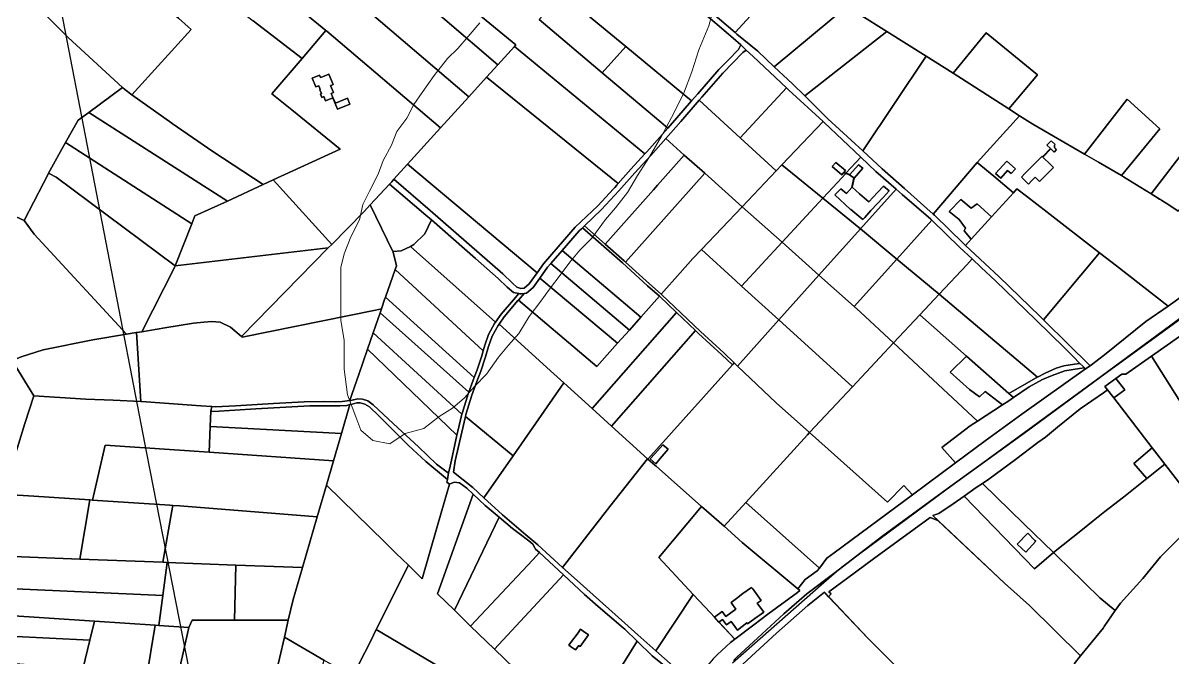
# Model space of a CAD drawing. Header units: metres. Extents: x 3 to 1027712, y 40 to 4430649.
# Drawn here: x 505196 to 506058, y 4409298 to 4409774 of the extents above; entities that cross this region are included whole.
import ezdxf

# ---------------------------------------------------------------- set-up
doc = ezdxf.new("R2010")
doc.units = ezdxf.units.M
doc.header["$MEASUREMENT"] = 0
doc.layers.add('A.ES.SDGC.CP.07003.cadastralparcel — CadastralParcel', color=1, linetype='Continuous')
doc.layers.add('Carreteras_5_km', color=2, linetype='Continuous', lineweight=30)
doc.layers.add('Lineas_electricas_5_km', color=1, linetype='Continuous', lineweight=30)
doc.layers.add('Habitats_5_km', color=7, linetype='Continuous', lineweight=9, true_color=0xbefad2)

msp = doc.modelspace()

# ---------------------------------------------------------------- linework, layer by layer
at = {"layer": 'A.ES.SDGC.CP.07003.cadastralparcel — CadastralParcel', "color": 7, "linetype": 'Continuous', "flags": 128}
for points in [[(506526.52, 4409892.25), (506467.18, 4409848.26), (506405.91, 4409804), (506350.28, 4409762.61), (506295.15, 4409722.03), (506235.32, 4409677.73), (506177.42, 4409635.32), (506123.13, 4409595.49), (506066.56, 4409554.38), (506003.21, 4409508.47), (505949.42, 4409468.83), (505891.51, 4409427.1), (505840.7, 4409389.64), (505803.88, 4409361.49), (505783.61, 4409346.29), (505766.43, 4409331.23), (505743.81, 4409310.36), (505731.32, 4409298.84), (505728.68, 4409296.41)], [(505728.68, 4409296.41), (505731.32, 4409298.84), (505743.81, 4409310.36), (505766.43, 4409331.23), (505783.61, 4409346.29), (505803.88, 4409361.49), (505840.7, 4409389.64), (505891.51, 4409427.1), (505949.42, 4409468.83), (506003.21, 4409508.47), (506066.56, 4409554.38), (506123.13, 4409595.49), (506177.42, 4409635.32), (506235.32, 4409677.73), (506295.15, 4409722.03), (506350.28, 4409762.61), (506405.91, 4409804), (506467.18, 4409848.26), (506526.52, 4409892.25)], [(505185.17, 4409815.81), (505196.46, 4409809.66), (505202.11, 4409808.12), (505198.29, 4409795.16), (505198.29, 4409795.16), (505229.92, 4409763.17), (505270.77, 4409725.79), (505245.53, 4409707.16), (505237.48, 4409701.2), (505228.09, 4409684.55), (505215.36, 4409661.67), (505213.94, 4409658.74), (505211.51, 4409653.97), (505197.03, 4409626.21), (505146.29, 4409649.43)], [(505387.66, 4409797.86), (505423.24, 4409768.45), (505405.37, 4409747.57), (505368.78, 4409775.83)], [(505582.94, 4409776.87), (505630.19, 4409736.9), (505674.18, 4409699.7), (505679.42, 4409695.27), (505675.49, 4409690.83), (505663.74, 4409677.6), (505662.27, 4409675.99), (505564.52, 4409756.57), (505565.57, 4409757.74), (505521.14, 4409794.47)], [(505706.53, 4409786.9), (505729.86, 4409766.95), (505731.21, 4409765.79), (505746.83, 4409752.93), (505759.25, 4409741.32), (505773.02, 4409728.45), (505782.13, 4409719.46), (505799.46, 4409702.38), (505825.59, 4409678.25), (505840.03, 4409664.92), (505856.87, 4409650.03), (505878.47, 4409630.82), (505879.27, 4409630.11), (505901.17, 4409608.78), (505902.66, 4409607.37), (505917.04, 4409593.84), (505927.79, 4409583.84), (505958.23, 4409554.48), (505961.07, 4409551.69), (505979.9, 4409533.2), (505995.39, 4409517.99), (505996.09, 4409517.26), (505992.63, 4409514.81), (505992.63, 4409514.81), (505991.75, 4409515.69), (505990.48, 4409516.96), (505988.44, 4409519), (505983.23, 4409524.22), (505977.09, 4409530.36), (505955.44, 4409551.61), (505925.04, 4409580.94), (505914.31, 4409590.92), (505907.56, 4409597.27), (505898.4, 4409605.89), (505877.38, 4409626.36), (505876.57, 4409627.15), (505855.05, 4409645.54), (505850.54, 4409649.54), (505835.44, 4409662.92), (505824.15, 4409673.58), (505796.73, 4409699.45), (505795.9, 4409700.22), (505770.27, 4409723.85), (505768.5, 4409725.53), (505743.55, 4409749.11), (505738.32, 4409753.88), (505735.68, 4409756.29), (505734.13, 4409757.71), (505728.56, 4409762.79), (505702.85, 4409784.79)], [(506066.48, 4409678.43), (506041.67, 4409646.11), (506037.27, 4409648.84), (506021.12, 4409658.87), (506019.45, 4409659.83), (506048.41, 4409694.76), (506023.81, 4409717), (505991.84, 4409675.79), (505952.99, 4409698.26), (505943.1, 4409704.6), (505935.01, 4409709.78), (505956.64, 4409735.31), (505918.22, 4409766.69), (505893.4, 4409736.47), (505886.62, 4409740.82), (505873.09, 4409749.31), (505843.68, 4409767.77), (505822.81, 4409780.86)], [(506090.83, 4409587.96), (506054.41, 4409561.99), (506015.8, 4409592.15), (506003.08, 4409601.99), (505963.94, 4409632.27), (505948.46, 4409644.25), (505941.17, 4409649.89), (505938.52, 4409646.95), (505923.82, 4409659.29), (505911.46, 4409669.67), (505943.1, 4409704.6), (505952.99, 4409698.26), (505991.84, 4409675.79), (506002.24, 4409669.78), (506019.45, 4409659.83), (506021.12, 4409658.87), (506037.27, 4409648.84), (506040.2, 4409647.03), (506040.2, 4409647.03), (506041.67, 4409646.11), (506047.99, 4409642.19), (506049.79, 4409641.07), (506055.13, 4409637.75), (506062.05, 4409633.2)], [(505713.49, 4409297.68), (505716.72, 4409300.7), (505726.49, 4409309.69), (505729.8, 4409312.23), (505743.84, 4409322.99), (505754.54, 4409330.93), (505776.71, 4409347.37), (505778.51, 4409348.72), (505776.86, 4409350.1), (505782.44, 4409357.03), (505791.33, 4409363.54), (505793.24, 4409365.44), (505798.57, 4409372.98), (505804.16, 4409377.11), (505862.78, 4409420.42), (505895.13, 4409444.45), (505917.38, 4409460.88), (505944.82, 4409480.97), (505992.63, 4409514.81), (505996.09, 4409517.26), (506006.82, 4409525.49), (506037.7, 4409550.37), (506054.41, 4409561.99), (506090.83, 4409587.96)], [(505686.1, 4409284.97), (505667.68, 4409299.89), (505656.4, 4409310.84), (505647.14, 4409319.84), (505646.09, 4409320.74), (505627.36, 4409336.7), (505617.09, 4409345.8), (505601.16, 4409360.57), (505583.26, 4409377.18), (505580.39, 4409379.84), (505580.1, 4409380.34), (505578.25, 4409383.53), (505575.18, 4409385.89), (505568.05, 4409391.4), (505562.94, 4409395.34), (505553.01, 4409403.66), (505542.58, 4409412.39), (505533.49, 4409421), (505528.75, 4409425.49), (505523.32, 4409429.37), (505519.44, 4409429.95), (505515.76, 4409428.4), (505513.82, 4409429.95), (505514.22, 4409431.88), (505514.59, 4409433.68), (505515.2, 4409436.62), (505516.3, 4409441.95), (505517.26, 4409446.56), (505521.42, 4409465.21), (505522.08, 4409468.17), (505525.19, 4409480.95), (505525.3, 4409481.38), (505529.77, 4409496.2), (505530.21, 4409497.4), (505533.52, 4409506.38), (505534.35, 4409508.49), (505536.59, 4409514.19), (505539.98, 4409524.73), (505541.09, 4409528.48), (505542.31, 4409532.58), (505545.16, 4409540.62), (505549.63, 4409549.01), (505550.32, 4409549.99), (505554.46, 4409555.8), (505563.75, 4409566.69), (505567.73, 4409571.27), (505568.67, 4409571.08), (505569.54, 4409571.16), (505571.69, 4409571.38), (505567.43, 4409566.39), (505567.14, 4409566.05), (505556.83, 4409553.95), (505552.94, 4409548.49), (505552.19, 4409547.43), (505547.92, 4409539.41), (505545.16, 4409531.66), (505542.85, 4409523.84), (505539.41, 4409513.18), (505536.32, 4409505.31), (505532.61, 4409495.25), (505528.19, 4409480.59), (505527.84, 4409479.15), (505525, 4409467.49), (505520.2, 4409445.99), (505518.8, 4409437.57), (505533.41, 4409425.87), (505541.63, 4409418.3), (505555.51, 4409405.53), (505573.15, 4409390.61), (505582.07, 4409383.05), (505600.54, 4409366.14), (505611.41, 4409356.19), (505623.6, 4409345.41), (505640.09, 4409330.81), (505656.96, 4409315.51), (505670.39, 4409303.65), (505681.19, 4409294.1)], [(506063.14, 4409539.12), (506042.02, 4409524.34), (506022.81, 4409510.9), (506019.82, 4409510.85), (506015.34, 4409507.68), (506007.04, 4409501.72), (506009.06, 4409499.1), (506005.98, 4409496.97), (505988.65, 4409484.83), (505971.65, 4409471.14), (505962.48, 4409463.78), (505956.93, 4409459.64), (505940.14, 4409447.07), (505920.16, 4409432.27), (505915.36, 4409429.1), (505910.49, 4409425.88), (505901.51, 4409419.49), (505893.43, 4409413.71), (505882.62, 4409406.41), (505878.06, 4409404.95), (505881.98, 4409401.26), (505876.02, 4409403.39), (505852.2, 4409386.04), (505833.77, 4409372.62), (505814.39, 4409358.3), (505800.25, 4409347.85), (505801.99, 4409346.17), (505800, 4409344.12), (505796.91, 4409347.41), (505784.45, 4409337.44), (505760.94, 4409316.92), (505735.66, 4409293.68)], [(505856.69, 4409285.94), (505829.3, 4409312.94), (505800, 4409344.12), (505801.99, 4409346.17), (505800.25, 4409347.85), (505814.39, 4409358.3), (505833.77, 4409372.62), (505852.2, 4409386.04), (505876.02, 4409403.39), (505881.98, 4409401.26), (505881.98, 4409401.26), (505931.91, 4409354.22), (505950.62, 4409337.5), (505988.81, 4409299.75), (505984, 4409293.82)], [(505984, 4409293.82), (505988.81, 4409299.75), (506005.97, 4409320.91), (506006.59, 4409321.8), (506014.93, 4409333.79), (506018.77, 4409339.3), (506035.58, 4409357.69), (506048.78, 4409374.08), (506063.18, 4409388.47)]]:
    msp.add_lwpolyline(points, dxfattribs=at)
for points in [[(505443.35, 4409792.95), (505368.72, 4409857.33), (505374.68, 4409866.48), (505379.14, 4409873.26), (505386.8, 4409884.87), (505472.6, 4409811.1), (505552.02, 4409742.81), (505543.65, 4409733.59), (505530.26, 4409718.85), (505447.08, 4409789.75), (505445.5, 4409791.09), (505443.35, 4409792.95)], [(505352.09, 4409827.25), (505346.25, 4409832.08), (505350.93, 4409834.54), (505356.27, 4409839.32), (505361.28, 4409845.9), (505368.72, 4409857.33), (505443.35, 4409792.95), (505445.5, 4409791.09), (505447.08, 4409789.75), (505530.26, 4409718.85), (505509.06, 4409695.49), (505423.77, 4409768), (505423.24, 4409768.45), (505387.66, 4409797.86), (505352.09, 4409827.25)], [(505747.77, 4409856.56), (505753.71, 4409850.54), (505756.25, 4409847.94), (505763.47, 4409840.53), (505780.92, 4409822.63), (505729.86, 4409766.95), (505706.53, 4409786.9), (505705.48, 4409787.8), (505697.05, 4409795.36), (505695.7, 4409796.57), (505711.21, 4409815.44), (505725.5, 4409832.84), (505742.54, 4409854.42), (505745.81, 4409858.55), (505747.77, 4409856.56)], [(505648.08, 4409756.54), (505600.39, 4409796.09), (505638.65, 4409838.24), (505640.62, 4409837.4), (505645.61, 4409834.44), (505655.97, 4409826.13), (505669.11, 4409815.03), (505702.85, 4409784.79), (505728.56, 4409762.79), (505734.13, 4409757.71), (505732.34, 4409754.28), (505732.11, 4409754.04), (505724.93, 4409746.59), (505717.81, 4409739.22), (505702.06, 4409721.12), (505697.34, 4409715.69), (505648.08, 4409756.54)], [(505552.02, 4409742.81), (505472.6, 4409811.1), (505484.84, 4409824.48), (505521.14, 4409794.47), (505565.57, 4409757.74), (505564.52, 4409756.57), (505552.02, 4409742.81)], [(505731.21, 4409765.79), (505729.86, 4409766.95), (505780.92, 4409822.63), (505791.02, 4409812.27), (505815.12, 4409787.64), (505759.25, 4409741.32), (505746.83, 4409752.93), (505731.21, 4409765.79)], [(505229.92, 4409763.17), (505198.29, 4409795.16), (505202.11, 4409808.12), (505202.94, 4409807.88), (505209.41, 4409808.17), (505218.39, 4409809.94), (505227.48, 4409812.26), (505236.81, 4409814.96), (505242.68, 4409816.61), (505247.8, 4409817.25), (505252.9, 4409816.58), (505259.48, 4409815.49), (505266.19, 4409811.47), (505275.02, 4409805.86), (505279.88, 4409804.39), (505281.52, 4409804.85), (505312.59, 4409777.65), (505319.98, 4409771.19), (505322.16, 4409769.29), (505277.82, 4409720.39), (505272.46, 4409724.24), (505270.77, 4409725.79), (505229.92, 4409763.17)], [(505307.58, 4409699.01), (505277.82, 4409720.39), (505322.16, 4409769.29), (505319.98, 4409771.19), (505312.59, 4409777.65), (505281.52, 4409804.85), (505285.73, 4409806.01), (505294.01, 4409809.69), (505309.91, 4409816.33), (505314.04, 4409818.11), (505335.08, 4409801.86), (505347.79, 4409792.04), (505368.78, 4409775.83), (505405.37, 4409747.57), (505382.71, 4409721.08), (505397.67, 4409708.97), (505433.98, 4409679.6), (505383.68, 4409656.48), (505376.25, 4409653.07), (505338.45, 4409677.77), (505307.84, 4409698.82), (505307.7, 4409698.93), (505307.58, 4409699.01)], [(505630.19, 4409736.9), (505582.94, 4409776.87), (505600.39, 4409796.09), (505648.08, 4409756.54), (505630.19, 4409736.9)], [(505773.02, 4409728.45), (505759.25, 4409741.32), (505815.12, 4409787.64), (505820.08, 4409782.57), (505822.81, 4409780.86), (505843.68, 4409767.77), (505782.13, 4409719.46), (505773.02, 4409728.45)], [(505383.68, 4409656.48), (505433.98, 4409679.6), (505397.67, 4409708.97), (505382.71, 4409721.08), (505405.37, 4409747.57), (505423.24, 4409768.45), (505423.77, 4409768), (505509.06, 4409695.49), (505484.4, 4409668.33), (505474.15, 4409657.04), (505472.48, 4409655.2), (505470.86, 4409653.41), (505456.47, 4409637.89), (505451.52, 4409632.54), (505427.52, 4409608.11), (505383.68, 4409656.48)], [(505799.46, 4409702.38), (505782.13, 4409719.46), (505843.68, 4409767.77), (505873.09, 4409749.31), (505825.59, 4409678.25), (505799.46, 4409702.38)], [(505935.01, 4409709.78), (505893.4, 4409736.47), (505918.22, 4409766.69), (505956.64, 4409735.31), (505935.01, 4409709.78)], [(505498.14, 4409630.15), (505470.86, 4409653.41), (505472.48, 4409655.2), (505474.15, 4409657.04), (505501.38, 4409633.72), (505538.39, 4409601.46), (505555.71, 4409586.24), (505563.15, 4409579.08), (505566.3, 4409576.2), (505569.18, 4409575.15), (505571.81, 4409575.41), (505575.48, 4409578.56), (505581.47, 4409586.87), (505586.24, 4409593.51), (505597.27, 4409606.36), (505610.13, 4409621.04), (505626.93, 4409637.04), (505638.69, 4409649.76), (505639.79, 4409650.94), (505641.22, 4409652.56), (505641.62, 4409653.02), (505642.3, 4409653.78), (505651.86, 4409664.58), (505662.27, 4409675.99), (505663.74, 4409677.6), (505675.49, 4409690.83), (505679.42, 4409695.27), (505686.31, 4409703.03), (505697.34, 4409715.69), (505702.06, 4409721.12), (505717.81, 4409739.22), (505724.93, 4409746.59), (505732.11, 4409754.04), (505732.34, 4409754.28), (505734.13, 4409757.71), (505735.68, 4409756.29), (505738.32, 4409753.88), (505735.63, 4409751.92), (505720.76, 4409736.51), (505705.08, 4409718.5), (505703.08, 4409716.21), (505689.32, 4409700.39), (505677.91, 4409687.54), (505666.71, 4409674.92), (505654.84, 4409661.91), (505642.76, 4409648.26), (505629.78, 4409634.23), (505616.95, 4409622.02), (505616.22, 4409621.32), (505615.49, 4409620.63), (505614.8, 4409619.97), (505613.02, 4409618.27), (505600.29, 4409603.74), (505591.79, 4409593.83), (505589.39, 4409591.03), (505583.54, 4409582.9), (505578.45, 4409575.83), (505573.46, 4409571.55), (505571.69, 4409571.38), (505569.54, 4409571.16), (505568.67, 4409571.08), (505567.73, 4409571.27), (505563.83, 4409572.07), (505559.14, 4409576.09), (505552.22, 4409582.67), (505535.25, 4409597.51), (505502.28, 4409626.5), (505498.14, 4409630.15)], [(505636.94, 4409658.11), (505543.65, 4409733.59), (505552.02, 4409742.81), (505564.52, 4409756.57), (505662.27, 4409675.99), (505651.86, 4409664.58), (505642.3, 4409653.78), (505636.94, 4409658.11)], [(505674.18, 4409699.7), (505630.19, 4409736.9), (505648.08, 4409756.54), (505697.34, 4409715.69), (505686.31, 4409703.03), (505679.42, 4409695.27), (505674.18, 4409699.7)], [(505733.68, 4409688.12), (505703.08, 4409716.21), (505705.08, 4409718.5), (505720.76, 4409736.51), (505735.63, 4409751.92), (505738.32, 4409753.88), (505743.55, 4409749.11), (505768.5, 4409725.53), (505733.68, 4409688.12)], [(505840.03, 4409664.92), (505825.59, 4409678.25), (505873.09, 4409749.31), (505886.62, 4409740.82), (505893.4, 4409736.47), (505935.01, 4409709.78), (505943.1, 4409704.6), (505911.46, 4409669.67), (505878.47, 4409630.82), (505856.87, 4409650.03), (505840.03, 4409664.92)], [(505418.05, 4409726.53), (505417.82, 4409727.08), (505415.73, 4409726.18), (505413.01, 4409732.74), (505418.43, 4409735.06), (505419.22, 4409733.22), (505420.63, 4409733.82), (505425.29, 4409735.81), (505428.58, 4409728.09), (505427.57, 4409727.65), (505426.75, 4409727.3), (505428.95, 4409722.15), (505427.11, 4409721.37), (505428.44, 4409718.24), (505430.43, 4409714), (505439.39, 4409717.68), (505441.21, 4409713.24), (505431.96, 4409709.44), (505430.14, 4409713.88), (505430.25, 4409713.91), (505428.26, 4409718.15), (505422.92, 4409715.88), (505421.59, 4409719.01), (505420.12, 4409718.38), (505419.06, 4409720.86), (505419.79, 4409721.18), (505418.54, 4409724.12), (505419, 4409724.32), (505418.05, 4409726.53)], [(505419.22, 4409733.22), (505418.43, 4409735.06), (505413.01, 4409732.74), (505415.73, 4409726.18), (505417.82, 4409727.08), (505418.05, 4409726.53), (505419, 4409724.32), (505418.54, 4409724.12), (505419.79, 4409721.18), (505419.06, 4409720.86), (505420.12, 4409718.38), (505421.59, 4409719.01), (505422.92, 4409715.88), (505428.26, 4409718.15), (505430.25, 4409713.91), (505430.14, 4409713.88), (505431.96, 4409709.44), (505441.21, 4409713.24), (505439.39, 4409717.68), (505430.43, 4409714), (505428.44, 4409718.24), (505427.11, 4409721.37), (505428.95, 4409722.15), (505426.75, 4409727.3), (505427.57, 4409727.65), (505428.58, 4409728.09), (505425.29, 4409735.81), (505420.63, 4409733.82), (505419.22, 4409733.22)], [(505581.47, 4409586.87), (505484.4, 4409668.33), (505509.06, 4409695.49), (505530.26, 4409718.85), (505543.65, 4409733.59), (505636.94, 4409658.11), (505642.3, 4409653.78), (505641.62, 4409653.02), (505641.22, 4409652.56), (505639.79, 4409650.94), (505638.69, 4409649.76), (505626.93, 4409637.04), (505610.13, 4409621.04), (505597.27, 4409606.36), (505586.24, 4409593.51), (505581.47, 4409586.87)], [(505349.36, 4409640.71), (505245.53, 4409707.16), (505270.77, 4409725.79), (505272.46, 4409724.24), (505277.82, 4409720.39), (505307.58, 4409699.01), (505307.7, 4409698.93), (505307.84, 4409698.82), (505338.45, 4409677.77), (505376.25, 4409653.07), (505349.36, 4409640.71)], [(505760.74, 4409663.29), (505733.68, 4409688.12), (505768.5, 4409725.53), (505770.27, 4409723.85), (505795.9, 4409700.22), (505765.03, 4409667.79), (505760.74, 4409663.29)], [(505691.77, 4409675.19), (505677.91, 4409687.54), (505689.32, 4409700.39), (505703.08, 4409716.21), (505733.68, 4409688.12), (505760.74, 4409663.29), (505735.2, 4409636.47), (505707.16, 4409661.47), (505691.77, 4409675.19)], [(506002.24, 4409669.78), (505991.84, 4409675.79), (506023.81, 4409717), (506048.41, 4409694.76), (506019.45, 4409659.83), (506002.24, 4409669.78)], [(505322.64, 4409623.56), (505228.09, 4409684.55), (505237.48, 4409701.2), (505245.53, 4409707.16), (505349.36, 4409640.71), (505325, 4409629.51), (505322.64, 4409623.56)], [(505795.66, 4409642.78), (505765.03, 4409667.79), (505795.9, 4409700.22), (505796.73, 4409699.45), (505824.15, 4409673.58), (505820.49, 4409669.64), (505813.03, 4409661.57), (505811.44, 4409662.12), (505812.73, 4409663.62), (505805.49, 4409669.69), (505802.72, 4409666.47), (505809.96, 4409660.4), (505811.28, 4409661.93), (505812.86, 4409661.39), (505803.21, 4409650.95), (505795.66, 4409642.78)], [(505221.1, 4409658.62), (505215.36, 4409661.67), (505228.09, 4409684.55), (505322.64, 4409623.56), (505310.17, 4409592.07), (505221.1, 4409658.62)], [(505632.56, 4409608.26), (505616.95, 4409622.02), (505629.78, 4409634.23), (505642.76, 4409648.26), (505654.84, 4409661.91), (505666.71, 4409674.92), (505677.91, 4409687.54), (505691.77, 4409675.19), (505671.83, 4409652.65), (505668.79, 4409649.21), (505632.56, 4409608.26)], [(505960.7, 4409674.04), (505966.34, 4409680), (505963.65, 4409682.63), (505966.89, 4409685.93), (505969.71, 4409683.14), (505969.59, 4409682.94), (505969.49, 4409682.73), (505969.41, 4409682.51), (505969.35, 4409682.28), (505969.31, 4409682.05), (505969.3, 4409681.82), (505969.3, 4409681.58), (505969.32, 4409681.35), (505969.36, 4409681.12), (505969.42, 4409680.89), (505969.51, 4409680.67), (505969.61, 4409680.46), (505969.73, 4409680.26), (505969.86, 4409680.07), (505970.01, 4409679.89), (505970.18, 4409679.73), (505970.36, 4409679.58), (505970.55, 4409679.45), (505970.76, 4409679.33), (505969.02, 4409677.37), (505966.48, 4409679.86), (505960.84, 4409673.91), (505960.61, 4409673.67), (505966.22, 4409668.05), (505968.46, 4409665.81), (505957.99, 4409655.35), (505954.83, 4409658.52), (505952.28, 4409655.97), (505949.73, 4409653.43), (505944.5, 4409658.66), (505947.05, 4409661.21), (505949.6, 4409663.75), (505951.86, 4409666.01), (505957.95, 4409672.09), (505960.07, 4409674.21), (505960.47, 4409673.81), (505960.7, 4409674.04)], [(505960.47, 4409673.81), (505960.07, 4409674.21), (505957.95, 4409672.09), (505951.86, 4409666.01), (505949.6, 4409663.75), (505947.05, 4409661.21), (505944.5, 4409658.66), (505949.73, 4409653.43), (505952.28, 4409655.97), (505954.83, 4409658.52), (505957.99, 4409655.35), (505968.46, 4409665.81), (505966.22, 4409668.05), (505960.61, 4409673.67), (505960.84, 4409673.91), (505966.48, 4409679.86), (505969.02, 4409677.37), (505970.76, 4409679.33), (505970.55, 4409679.45), (505970.36, 4409679.58), (505970.18, 4409679.73), (505970.01, 4409679.89), (505969.86, 4409680.07), (505969.73, 4409680.26), (505969.61, 4409680.46), (505969.51, 4409680.67), (505969.42, 4409680.89), (505969.36, 4409681.12), (505969.32, 4409681.35), (505969.3, 4409681.58), (505969.3, 4409681.82), (505969.31, 4409682.05), (505969.35, 4409682.28), (505969.41, 4409682.51), (505969.49, 4409682.73), (505969.59, 4409682.94), (505969.71, 4409683.14), (505966.89, 4409685.93), (505963.65, 4409682.63), (505966.34, 4409680), (505960.7, 4409674.04), (505960.47, 4409673.81)], [(505646.74, 4409595.77), (505632.56, 4409608.26), (505668.79, 4409649.21), (505671.83, 4409652.65), (505691.77, 4409675.19), (505707.16, 4409661.47), (505647.77, 4409594.84), (505646.74, 4409595.77)], [(505824.15, 4409673.58), (505835.44, 4409662.92), (505850.54, 4409649.54), (505823.83, 4409619.79), (505795.66, 4409642.78), (505803.21, 4409650.95), (505812.86, 4409661.39), (505815.72, 4409660.4), (505818.79, 4409658.03), (505817.3, 4409650.84), (505813.39, 4409646.31), (505809.27, 4409649.96), (505804.79, 4409645.23), (505816.47, 4409634.38), (505816.57, 4409634.29), (505825.65, 4409626.85), (505827.08, 4409628.45), (505831.62, 4409633.53), (505831.86, 4409633.8), (505840.84, 4409643.38), (505845.42, 4409648.26), (505841.19, 4409651.81), (505836.72, 4409647.08), (505830.13, 4409640.09), (505823.16, 4409646.21), (505817.62, 4409651.09), (505819.06, 4409657.86), (505825.69, 4409665.33), (505822.36, 4409667.87), (505815.89, 4409660.59), (505813.03, 4409661.57), (505820.49, 4409669.64), (505824.15, 4409673.58)], [(506049.79, 4409641.07), (506041.67, 4409646.11), (506066.48, 4409678.43), (506082.36, 4409664.07), (506062.05, 4409633.2), (506055.13, 4409637.75), (506049.79, 4409641.07)], [(505501.38, 4409633.72), (505474.15, 4409657.04), (505484.4, 4409668.33), (505581.47, 4409586.87), (505575.48, 4409578.56), (505571.81, 4409575.41), (505569.18, 4409575.15), (505566.3, 4409576.2), (505563.15, 4409579.08), (505555.71, 4409586.24), (505538.39, 4409601.46), (505501.38, 4409633.72)], [(505765.15, 4409609.77), (505735.2, 4409636.47), (505760.74, 4409663.29), (505765.03, 4409667.79), (505795.66, 4409642.78), (505765.15, 4409609.77)], [(505811.28, 4409661.93), (505809.96, 4409660.4), (505802.72, 4409666.47), (505805.49, 4409669.69), (505812.73, 4409663.62), (505811.44, 4409662.12), (505815.89, 4409660.59), (505822.36, 4409667.87), (505825.69, 4409665.33), (505819.06, 4409657.86), (505817.62, 4409651.09), (505823.16, 4409646.21), (505830.13, 4409640.09), (505836.72, 4409647.08), (505841.19, 4409651.81), (505845.42, 4409648.26), (505840.84, 4409643.38), (505831.86, 4409633.8), (505831.62, 4409633.53), (505827.08, 4409628.45), (505825.65, 4409626.85), (505816.57, 4409634.29), (505816.47, 4409634.38), (505804.79, 4409645.23), (505809.27, 4409649.96), (505813.39, 4409646.31), (505817.3, 4409650.84), (505818.79, 4409658.03), (505815.72, 4409660.4), (505811.28, 4409661.93)], [(505879.27, 4409630.11), (505878.47, 4409630.82), (505911.46, 4409669.67), (505923.82, 4409659.29), (505938.52, 4409646.95), (505922.06, 4409628.78), (505911.24, 4409638.67), (505906.95, 4409635.28), (505899.11, 4409641.78), (505890.39, 4409632.92), (505897.78, 4409626.86), (505902.66, 4409620.36), (505901.63, 4409618.29), (505906.9, 4409612.05), (505902.66, 4409607.37), (505901.17, 4409608.78), (505879.27, 4409630.11)], [(505925.19, 4409661.28), (505933.64, 4409670.65), (505940, 4409664.92), (505936.77, 4409661.33), (505934.21, 4409663.63), (505929, 4409657.85), (505925.19, 4409661.28)], [(505925.19, 4409661.28), (505929, 4409657.85), (505934.21, 4409663.63), (505936.77, 4409661.33), (505940, 4409664.92), (505933.64, 4409670.65), (505925.19, 4409661.28)], [(505204.39, 4409615.76), (505197.03, 4409626.21), (505211.51, 4409653.97), (505213.94, 4409658.74), (505215.36, 4409661.67), (505221.1, 4409658.62), (505310.17, 4409592.07), (505309.9, 4409591.38), (505285.14, 4409542.78), (505281.3, 4409542.14), (505281.03, 4409542.1), (505273.7, 4409540.88), (505204.39, 4409615.76)], [(505310.17, 4409592.07), (505322.64, 4409623.56), (505325, 4409629.51), (505349.36, 4409640.71), (505376.25, 4409653.07), (505383.68, 4409656.48), (505427.52, 4409608.11), (505424.96, 4409605.51), (505310.17, 4409592.07)], [(505665.7, 4409578.57), (505647.77, 4409594.84), (505707.16, 4409661.47), (505735.2, 4409636.47), (505704.62, 4409604.34), (505698.14, 4409597.54), (505688.77, 4409586.92), (505674.56, 4409570.82), (505665.7, 4409578.57)], [(505060.66, 4409533.52), (505054.25, 4409536.82), (505056.52, 4409541.9), (505058.7, 4409545.77), (505065.43, 4409557.65), (505076.74, 4409575.46), (505087.71, 4409589.49), (505101.76, 4409604.22), (505146.29, 4409649.43), (505197.03, 4409626.21), (505204.39, 4409615.76), (505273.7, 4409540.88), (505248.38, 4409536.66), (505211.37, 4409529.12), (505194.75, 4409523.86), (505188.13, 4409521.16), (505178.75, 4409517.33), (505160.41, 4409506.74), (505142.42, 4409494.76), (505140.03, 4409492.68), (505060.66, 4409533.52)], [(505473.36, 4409602.79), (505456.47, 4409637.89), (505470.86, 4409653.41), (505498.14, 4409630.15), (505502.28, 4409626.5), (505497.36, 4409616.17), (505489.1, 4409608), (505486.49, 4409606.71), (505479.62, 4409603.29), (505473.36, 4409602.79)], [(505851.06, 4409597.2), (505823.83, 4409619.79), (505850.54, 4409649.54), (505855.05, 4409645.54), (505876.57, 4409627.15), (505877.38, 4409626.36), (505851.06, 4409597.2)], [(505917.04, 4409593.84), (505902.66, 4409607.37), (505906.9, 4409612.05), (505922.06, 4409628.78), (505938.52, 4409646.95), (505941.17, 4409649.89), (505948.46, 4409644.25), (505963.94, 4409632.27), (506003.08, 4409601.99), (505961.07, 4409551.69), (505958.23, 4409554.48), (505927.79, 4409583.84), (505917.04, 4409593.84)], [(505792.76, 4409585.15), (505765.15, 4409609.77), (505795.66, 4409642.78), (505823.83, 4409619.79), (505792.76, 4409585.15)], [(505901.63, 4409618.29), (505902.66, 4409620.36), (505897.78, 4409626.86), (505890.39, 4409632.92), (505899.11, 4409641.78), (505906.95, 4409635.28), (505911.24, 4409638.67), (505922.06, 4409628.78), (505906.9, 4409612.05), (505901.63, 4409618.29)], [(505360.39, 4409538.78), (505359.86, 4409539.23), (505424.96, 4409605.51), (505427.52, 4409608.11), (505451.52, 4409632.54), (505456.47, 4409637.89), (505473.36, 4409602.79), (505473.5, 4409602.48), (505476.16, 4409592.14), (505475.15, 4409589.29), (505467.8, 4409568.62), (505467.42, 4409567.56), (505464.76, 4409559.86), (505460.28, 4409558.95), (505360.39, 4409538.78)], [(505730.35, 4409580.98), (505704.62, 4409604.34), (505735.2, 4409636.47), (505765.15, 4409609.77), (505734.8, 4409576.95), (505730.35, 4409580.98)], [(505550.32, 4409549.99), (505486.49, 4409606.71), (505489.1, 4409608), (505497.36, 4409616.17), (505502.28, 4409626.5), (505535.25, 4409597.51), (505552.22, 4409582.67), (505559.14, 4409576.09), (505563.83, 4409572.07), (505567.73, 4409571.27), (505563.75, 4409566.69), (505554.46, 4409555.8), (505550.32, 4409549.99)], [(505645.41, 4409594.28), (505615.49, 4409620.63), (505616.22, 4409621.32), (505616.95, 4409622.02), (505632.56, 4409608.26), (505646.74, 4409595.77), (505647.77, 4409594.84), (505665.7, 4409578.57), (505674.56, 4409570.82), (505674.72, 4409570.68), (505703.92, 4409542.91), (505721.47, 4409526.83), (505729.2, 4409519.36), (505728.46, 4409518.53), (505727.84, 4409517.83), (505720.08, 4409525.39), (505702.55, 4409541.45), (505700.17, 4409543.72), (505685.99, 4409557.2), (505673.37, 4409569.2), (505673.24, 4409569.32), (505664.37, 4409577.07), (505645.41, 4409594.28)], [(505882.83, 4409570.84), (505851.06, 4409597.2), (505877.38, 4409626.36), (505898.4, 4409605.89), (505907.56, 4409597.27), (505905.61, 4409595.18), (505903.5, 4409592.93), (505882.83, 4409570.84)], [(505659.18, 4409553.55), (505600.29, 4409603.74), (505613.02, 4409618.27), (505614.8, 4409619.97), (505615.49, 4409620.63), (505645.41, 4409594.28), (505664.37, 4409577.07), (505673.24, 4409569.32), (505659.18, 4409553.55)], [(505819.04, 4409561.71), (505792.76, 4409585.15), (505823.83, 4409619.79), (505851.06, 4409597.2), (505819.04, 4409561.71)], [(505285.14, 4409542.78), (505309.9, 4409591.38), (505310.17, 4409592.07), (505424.96, 4409605.51), (505359.86, 4409539.23), (505351.59, 4409546.27), (505343.87, 4409549.81), (505337.52, 4409550.4), (505331.66, 4409549.84), (505323.89, 4409549.18), (505302.33, 4409545.64), (505285.14, 4409542.78)], [(505473.5, 4409602.48), (505473.36, 4409602.79), (505479.62, 4409603.29), (505486.49, 4409606.71), (505550.32, 4409549.99), (505549.63, 4409549.01), (505545.16, 4409540.62), (505542.31, 4409532.58), (505541.09, 4409528.48), (505475.15, 4409589.29), (505476.16, 4409592.14), (505473.5, 4409602.48)], [(505650.65, 4409543.99), (505591.79, 4409593.83), (505600.29, 4409603.74), (505659.18, 4409553.55), (505650.65, 4409543.99)], [(505674.72, 4409570.68), (505674.56, 4409570.82), (505688.77, 4409586.92), (505698.14, 4409597.54), (505704.62, 4409604.34), (505730.35, 4409580.98), (505734.8, 4409576.95), (505762.68, 4409551.64), (505731.62, 4409517.03), (505729.2, 4409519.36), (505721.47, 4409526.83), (505703.92, 4409542.91), (505674.72, 4409570.68)], [(505762.68, 4409551.64), (505734.8, 4409576.95), (505765.15, 4409609.77), (505792.76, 4409585.15), (505762.68, 4409551.64)], [(505823.79, 4409557.48), (505819.04, 4409561.71), (505851.06, 4409597.2), (505882.83, 4409570.84), (505868.29, 4409555.31), (505848.64, 4409534.31), (505823.79, 4409557.48)], [(505956.6, 4409508.6), (505882.83, 4409570.84), (505903.5, 4409592.93), (505905.61, 4409595.18), (505907.56, 4409597.27), (505914.31, 4409590.92), (505925.04, 4409580.94), (505955.44, 4409551.61), (505977.09, 4409530.36), (505983.23, 4409524.22), (505988.44, 4409519), (505984.4, 4409518.4), (505976.29, 4409517.21), (505970.67, 4409515.5), (505962.35, 4409511.79), (505956.6, 4409508.6)], [(505996.09, 4409517.26), (505995.39, 4409517.99), (505979.9, 4409533.2), (505961.07, 4409551.69), (506003.08, 4409601.99), (506015.8, 4409592.15), (506054.41, 4409561.99), (506037.7, 4409550.37), (506006.82, 4409525.49), (505996.09, 4409517.26)], [(505534.35, 4409508.49), (505467.8, 4409568.62), (505475.15, 4409589.29), (505541.09, 4409528.48), (505539.98, 4409524.73), (505536.59, 4409514.19), (505534.35, 4409508.49)], [(505641.81, 4409534.09), (505583.54, 4409582.9), (505589.39, 4409591.03), (505591.79, 4409593.83), (505650.65, 4409543.99), (505641.81, 4409534.09)], [(505626.31, 4409516.71), (505567.43, 4409566.39), (505571.69, 4409571.38), (505573.46, 4409571.55), (505578.45, 4409575.83), (505583.54, 4409582.9), (505641.81, 4409534.09), (505626.31, 4409516.71)], [(505817.94, 4409501.5), (505762.68, 4409551.64), (505792.76, 4409585.15), (505819.04, 4409561.71), (505823.79, 4409557.48), (505848.64, 4409534.31), (505817.94, 4409501.5)], [(505594.05, 4409511.14), (505552.94, 4409548.49), (505556.83, 4409553.95), (505567.14, 4409566.05), (505567.43, 4409566.39), (505626.31, 4409516.71), (505641.81, 4409534.09), (505650.65, 4409543.99), (505659.18, 4409553.55), (505673.24, 4409569.32), (505673.37, 4409569.2), (505685.99, 4409557.2), (505622.84, 4409485.09), (505601.55, 4409504.35), (505594.05, 4409511.14)], [(505903.45, 4409524.39), (505868.29, 4409555.31), (505882.83, 4409570.84), (505956.6, 4409508.6), (505955.17, 4409507.81), (505948.63, 4409504.2), (505935.21, 4409496.46), (505903.45, 4409524.39)], [(505530.21, 4409497.4), (505463.74, 4409556.9), (505464.76, 4409559.86), (505467.42, 4409567.56), (505467.8, 4409568.62), (505534.35, 4409508.49), (505533.52, 4409506.38), (505530.21, 4409497.4)], [(505284.4, 4409490.34), (505281.3, 4409542.14), (505285.14, 4409542.78), (505302.33, 4409545.64), (505323.89, 4409549.18), (505331.66, 4409549.84), (505337.52, 4409550.4), (505343.87, 4409549.81), (505351.59, 4409546.27), (505359.86, 4409539.23), (505360.39, 4409538.78), (505460.28, 4409558.95), (505464.76, 4409559.86), (505463.74, 4409556.9), (505462.03, 4409551.99), (505458.54, 4409541.88), (505454.33, 4409529.71), (505447.78, 4409510.77), (505442.78, 4409496.32), (505441.01, 4409491.19), (505435.31, 4409490.56), (505430.31, 4409490.2), (505422.27, 4409490.38), (505406.9, 4409490.2), (505383.92, 4409488.92), (505355.51, 4409487.14), (505340.32, 4409486.42), (505337.6, 4409486.6), (505329.42, 4409487.14), (505288.56, 4409490.14), (505284.4, 4409490.34)], [(505525.19, 4409480.95), (505458.54, 4409541.88), (505462.03, 4409551.99), (505463.74, 4409556.9), (505530.21, 4409497.4), (505529.77, 4409496.2), (505525.3, 4409481.38), (505525.19, 4409480.95)], [(505637.37, 4409471.93), (505622.84, 4409485.09), (505685.99, 4409557.2), (505700.17, 4409543.72), (505637.37, 4409471.93)], [(505911.55, 4409475.66), (505848.64, 4409534.31), (505868.29, 4409555.31), (505903.45, 4409524.39), (505891.12, 4409512.43), (505905.69, 4409499.37), (505913.07, 4409494.01), (505917.26, 4409497.87), (505930.29, 4409487.88), (505911.55, 4409475.66)], [(505563.59, 4409449.84), (505527.84, 4409479.15), (505528.19, 4409480.59), (505532.61, 4409495.25), (505536.32, 4409505.31), (505539.41, 4409513.18), (505542.85, 4409523.84), (505545.16, 4409531.66), (505547.92, 4409539.41), (505552.19, 4409547.43), (505552.94, 4409548.49), (505594.05, 4409511.14), (505601.55, 4409504.35), (505563.59, 4409449.84)], [(505664.29, 4409447.57), (505637.37, 4409471.93), (505700.17, 4409543.72), (505702.55, 4409541.45), (505720.08, 4409525.39), (505727.84, 4409517.83), (505675.73, 4409459.71), (505675.2, 4409459.12), (505664.6, 4409447.29), (505664.29, 4409447.57)], [(505760.77, 4409489.45), (505731.62, 4409517.03), (505762.68, 4409551.64), (505817.94, 4409501.5), (505785.78, 4409467.13), (505760.77, 4409489.45)], [(505204.21, 4409494.79), (505188.13, 4409521.16), (505194.75, 4409523.86), (505211.37, 4409529.12), (505248.38, 4409536.66), (505273.7, 4409540.88), (505281.03, 4409542.1), (505281.3, 4409542.14), (505284.4, 4409490.34), (505263.78, 4409491.32), (505243.35, 4409492.29), (505204.21, 4409494.79)], [(505521.42, 4409465.21), (505454.33, 4409529.71), (505458.54, 4409541.88), (505525.19, 4409480.95), (505522.08, 4409468.17), (505521.42, 4409465.21)], [(506063.14, 4409539.12), (506141.04, 4409421.25), (506138.8, 4409420.85), (506134.25, 4409419.61), (506111.86, 4409413.49), (506079.92, 4409464.18), (506042.02, 4409524.34), (506063.14, 4409539.12)], [(505441.01, 4409491.19), (505442.78, 4409496.32), (505447.78, 4409510.77), (505454.33, 4409529.71), (505521.42, 4409465.21), (505517.26, 4409446.56), (505516.3, 4409441.95), (505515.2, 4409436.62), (505506.18, 4409443.53), (505492.5, 4409456.46), (505473.91, 4409473.6), (505458.72, 4409487.88), (505454.49, 4409490.82), (505450.5, 4409492.17), (505447.11, 4409492.35), (505441.75, 4409491.28), (505441.01, 4409491.19)], [(505862.78, 4409420.42), (505856.5, 4409427.44), (505844.12, 4409415.08), (505785.78, 4409467.13), (505817.94, 4409501.5), (505848.64, 4409534.31), (505911.55, 4409475.66), (505906.21, 4409472.17), (505884.86, 4409455.9), (505895.13, 4409444.45), (505862.78, 4409420.42)], [(505190.53, 4409451.03), (505100.15, 4409457.69), (505120.53, 4409475.82), (505140.03, 4409492.68), (505142.42, 4409494.76), (505160.41, 4409506.74), (505178.75, 4409517.33), (505188.13, 4409521.16), (505204.21, 4409494.79), (505197.42, 4409474.07), (505190.81, 4409451.93), (505190.53, 4409451.03)], [(505669.8, 4409442.7), (505664.6, 4409447.29), (505675.2, 4409459.12), (505675.73, 4409459.71), (505727.84, 4409517.83), (505728.46, 4409518.53), (505729.2, 4409519.36), (505731.62, 4409517.03), (505760.77, 4409489.45), (505785.78, 4409467.13), (505784.1, 4409465.35), (505737.95, 4409414.81), (505721.62, 4409396.92), (505704.84, 4409411.75), (505670.74, 4409441.87), (505669.8, 4409442.7)], [(505917.26, 4409497.87), (505913.07, 4409494.01), (505905.69, 4409499.37), (505891.12, 4409512.43), (505903.45, 4409524.39), (505935.21, 4409496.46), (505936.81, 4409495.05), (505938.65, 4409493.43), (505935.09, 4409491.01), (505930.29, 4409487.88), (505917.26, 4409497.87)], [(505936.81, 4409495.05), (505935.21, 4409496.46), (505948.63, 4409504.2), (505955.17, 4409507.81), (505956.6, 4409508.6), (505962.35, 4409511.79), (505970.67, 4409515.5), (505976.29, 4409517.21), (505984.4, 4409518.4), (505988.44, 4409519), (505990.48, 4409516.96), (505991.75, 4409515.69), (505988.09, 4409515.27), (505977, 4409513.38), (505967.54, 4409509.94), (505960.37, 4409506.98), (505950.37, 4409501.38), (505938.65, 4409493.43), (505936.81, 4409495.05)], [(506042.02, 4409524.34), (506079.92, 4409464.18), (506111.86, 4409413.49), (506100.79, 4409410.46), (506089.4, 4409405.85), (506085.99, 4409404.46), (506083.35, 4409402.99), (506062.27, 4409430.27), (506052.11, 4409443.42), (506042.59, 4409455.73), (506033.5, 4409467.49), (506013.7, 4409493.1), (506022.15, 4409499.21), (506015.34, 4409507.68), (506019.82, 4409510.85), (506022.81, 4409510.9), (506042.02, 4409524.34)], [(505895.13, 4409444.45), (505884.86, 4409455.9), (505906.21, 4409472.17), (505911.55, 4409475.66), (505930.29, 4409487.88), (505935.09, 4409491.01), (505938.65, 4409493.43), (505950.37, 4409501.38), (505960.37, 4409506.98), (505967.54, 4409509.94), (505977, 4409513.38), (505988.09, 4409515.27), (505991.75, 4409515.69), (505992.63, 4409514.81), (505944.82, 4409480.97), (505917.38, 4409460.88), (505895.13, 4409444.45)], [(505555.51, 4409405.53), (505541.63, 4409418.3), (505563.59, 4409449.84), (505601.55, 4409504.35), (505622.84, 4409485.09), (505637.37, 4409471.93), (505664.29, 4409447.57), (505636.03, 4409411.86), (505600.54, 4409366.14), (505582.07, 4409383.05), (505573.15, 4409390.61), (505555.51, 4409405.53)], [(506015.34, 4409507.68), (506022.15, 4409499.21), (506013.7, 4409493.1), (506007.04, 4409501.72), (506015.34, 4409507.68)], [(505182.78, 4409420.87), (505181.76, 4409420.93), (505182.52, 4409423.69), (505185.62, 4409434.97), (505190.53, 4409451.03), (505190.81, 4409451.93), (505197.42, 4409474.07), (505204.21, 4409494.79), (505243.35, 4409492.29), (505263.78, 4409491.32), (505284.4, 4409490.34), (505288.56, 4409490.14), (505329.42, 4409487.14), (505337.6, 4409486.6), (505336.97, 4409483.12), (505336.47, 4409471.74), (505335.6, 4409452.38), (505257.72, 4409457.63), (505248.11, 4409416.59), (505246.23, 4409416.71), (505204.36, 4409419.46), (505204.21, 4409419.47), (505184.09, 4409420.79), (505182.78, 4409420.87)], [(505339.06, 4409483), (505336.97, 4409483.12), (505337.6, 4409486.6), (505340.32, 4409486.42), (505355.51, 4409487.14), (505383.92, 4409488.92), (505406.9, 4409490.2), (505422.27, 4409490.38), (505430.31, 4409490.2), (505435.31, 4409490.56), (505441.01, 4409491.19), (505441.75, 4409491.28), (505447.11, 4409492.35), (505450.5, 4409492.17), (505454.49, 4409490.82), (505458.72, 4409487.88), (505473.91, 4409473.6), (505492.5, 4409456.46), (505506.18, 4409443.53), (505515.2, 4409436.62), (505514.59, 4409433.68), (505514.22, 4409431.88), (505512.71, 4409433.15), (505498.14, 4409445.37), (505485.16, 4409457.35), (505462.74, 4409479.68), (505455.91, 4409486.33), (505452.42, 4409488.49), (505448.92, 4409489.32), (505446.26, 4409489.32), (505442.76, 4409488.49), (505441.21, 4409488.09), (505438.94, 4409487.49), (505433.61, 4409487.16), (505411.14, 4409487.16), (505370.69, 4409484.83), (505339.06, 4409483)], [(506009.06, 4409499.1), (506013.7, 4409493.1), (506033.5, 4409467.49), (506042.59, 4409455.73), (506028.91, 4409444.03), (506038.47, 4409432.64), (506020.93, 4409418.77), (506007.14, 4409407.87), (505998.34, 4409400.91), (505990.33, 4409394.59), (505968.48, 4409377.31), (505946.39, 4409398.85), (505915.36, 4409429.1), (505920.16, 4409432.27), (505940.14, 4409447.07), (505956.93, 4409459.64), (505962.48, 4409463.78), (505971.65, 4409471.14), (505988.65, 4409484.83), (506005.98, 4409496.97), (506009.06, 4409499.1)], [(505434.94, 4409466.56), (505336.47, 4409471.74), (505336.97, 4409483.12), (505339.06, 4409483), (505370.69, 4409484.83), (505411.14, 4409487.16), (505433.61, 4409487.16), (505438.94, 4409487.49), (505441.21, 4409488.09), (505434.94, 4409466.56)], [(505467.44, 4409384.91), (505423.66, 4409427.85), (505428.98, 4409446.09), (505434.94, 4409466.56), (505441.21, 4409488.09), (505442.76, 4409488.49), (505446.26, 4409489.32), (505448.92, 4409489.32), (505452.42, 4409488.49), (505455.91, 4409486.33), (505462.74, 4409479.68), (505485.16, 4409457.35), (505498.14, 4409445.37), (505512.71, 4409433.15), (505514.22, 4409431.88), (505513.82, 4409429.95), (505515.76, 4409428.4), (505509.6, 4409407.04), (505506.35, 4409395.79), (505495.32, 4409357.56), (505484.98, 4409367.7), (505480.44, 4409372.16), (505475.66, 4409376.85), (505467.44, 4409384.91)], [(505541.63, 4409418.3), (505533.41, 4409425.87), (505518.8, 4409437.57), (505520.2, 4409445.99), (505525, 4409467.49), (505527.84, 4409479.15), (505563.59, 4409449.84), (505541.63, 4409418.3)], [(505428.98, 4409446.09), (505335.6, 4409452.38), (505336.47, 4409471.74), (505434.94, 4409466.56), (505428.98, 4409446.09)], [(505793.24, 4409365.44), (505737.95, 4409414.81), (505784.1, 4409465.35), (505785.78, 4409467.13), (505844.12, 4409415.08), (505856.5, 4409427.44), (505862.78, 4409420.42), (505804.16, 4409377.11), (505798.57, 4409372.98), (505793.24, 4409365.44)], [(505306.17, 4409412.79), (505248.11, 4409416.59), (505257.72, 4409457.63), (505335.6, 4409452.38), (505428.98, 4409446.09), (505423.66, 4409427.85), (505416.69, 4409403.93), (505313.8, 4409412.18), (505308.36, 4409412.61), (505306.17, 4409412.79)], [(505673.79, 4409447.72), (505670.46, 4409443.77), (505666.18, 4409447.38), (505669.67, 4409451.24), (505675.81, 4409458.02), (505679.66, 4409454.69), (505673.79, 4409447.72)], [(505669.67, 4409451.24), (505666.18, 4409447.38), (505670.46, 4409443.77), (505673.79, 4409447.72), (505679.66, 4409454.69), (505675.81, 4409458.02), (505669.67, 4409451.24)], [(506038.47, 4409432.64), (506028.91, 4409444.03), (506042.59, 4409455.73), (506052.11, 4409443.42), (506038.47, 4409432.64)], [(505611.41, 4409356.19), (505600.54, 4409366.14), (505636.03, 4409411.86), (505664.29, 4409447.57), (505664.6, 4409447.29), (505669.8, 4409442.7), (505670.74, 4409441.87), (505704.84, 4409411.75), (505672.66, 4409373.63), (505698.5, 4409345.86), (505670.39, 4409303.65), (505656.96, 4409315.51), (505640.09, 4409330.81), (505623.6, 4409345.41), (505611.41, 4409356.19)], [(505972.63, 4409373.25), (505968.48, 4409377.31), (505990.33, 4409394.59), (505998.34, 4409400.91), (506007.14, 4409407.87), (506020.93, 4409418.77), (506038.47, 4409432.64), (506052.11, 4409443.42), (506062.27, 4409430.27), (506083.35, 4409402.99), (506075.98, 4409398.87), (506063.18, 4409388.47), (506048.78, 4409374.08), (506035.58, 4409357.69), (506018.77, 4409339.3), (506014.93, 4409333.79), (506003.36, 4409343.35), (505992.15, 4409354.22), (505979.21, 4409366.84), (505972.63, 4409373.25)], [(505421.66, 4409296.63), (505392.09, 4409313.9), (505395.02, 4409326.47), (505398.69, 4409342.16), (505405.64, 4409366), (505416.69, 4409403.93), (505423.66, 4409427.85), (505467.44, 4409384.91), (505475.66, 4409376.85), (505480.44, 4409372.16), (505484.98, 4409367.7), (505460.97, 4409319.44), (505456.85, 4409311.15), (505443.02, 4409284.32), (505432.09, 4409290.54), (505421.66, 4409296.63)], [(505562.82, 4409259.22), (505460.97, 4409319.44), (505484.98, 4409367.7), (505495.32, 4409357.56), (505506.35, 4409395.79), (505509.6, 4409407.04), (505515.76, 4409428.4), (505519.44, 4409429.95), (505523.32, 4409429.37), (505528.75, 4409425.49), (505533.49, 4409421), (505506.81, 4409346.31), (505519.5, 4409333.98), (505531.69, 4409322.15), (505549.57, 4409304.78), (505571.96, 4409283.04), (505575.96, 4409278.83), (505562.82, 4409259.22)], [(505915.36, 4409429.1), (505946.39, 4409398.85), (505968.48, 4409377.31), (505954.27, 4409365.13), (505901.51, 4409419.49), (505910.49, 4409425.88), (505915.36, 4409429.1)], [(505183.46, 4409374.39), (505177.9, 4409374.64), (505184.09, 4409420.79), (505204.21, 4409419.47), (505204.36, 4409419.46), (505246.23, 4409416.71), (505238.84, 4409372.3), (505188.83, 4409374.18), (505183.46, 4409374.39)], [(505300.93, 4409369.95), (505238.84, 4409372.3), (505246.23, 4409416.71), (505248.11, 4409416.59), (505306.17, 4409412.79), (505308.36, 4409412.61), (505307.63, 4409408.38), (505300.93, 4409369.95)], [(505519.5, 4409333.98), (505506.81, 4409346.31), (505533.49, 4409421), (505542.58, 4409412.39), (505553.01, 4409403.66), (505519.5, 4409333.98)], [(505776.86, 4409350.1), (505735.27, 4409384.87), (505721.62, 4409396.92), (505737.95, 4409414.81), (505793.24, 4409365.44), (505791.33, 4409363.54), (505782.44, 4409357.03), (505776.86, 4409350.1)], [(505901.51, 4409419.49), (505954.27, 4409365.13), (505968.48, 4409377.31), (505972.63, 4409373.25), (505979.21, 4409366.84), (505992.15, 4409354.22), (506003.36, 4409343.35), (506014.93, 4409333.79), (506006.59, 4409321.8), (506005.97, 4409320.91), (505988.81, 4409299.75), (505950.62, 4409337.5), (505931.91, 4409354.22), (505878.06, 4409404.95), (505882.62, 4409406.41), (505893.43, 4409413.71), (505901.51, 4409419.49)], [(505304.15, 4409369.83), (505300.93, 4409369.95), (505307.63, 4409408.38), (505308.36, 4409412.61), (505313.8, 4409412.18), (505416.69, 4409403.93), (505405.64, 4409366), (505355.75, 4409367.88), (505304.15, 4409369.83)], [(505729.69, 4409321.9), (505731.7, 4409319.17), (505738.69, 4409324.43), (505739.23, 4409323.69), (505746.56, 4409329.08), (505747.85, 4409330.03), (505751.34, 4409332.59), (505746.5, 4409339.18), (505749.36, 4409341.28), (505749.44, 4409341.34), (505743.09, 4409349.98), (505742.23, 4409351.15), (505742.15, 4409351.09), (505735.81, 4409346.43), (505730.94, 4409342.85), (505726.84, 4409339.84), (505727.27, 4409339.25), (505730.51, 4409334.85), (505722.9, 4409329.26), (505720.19, 4409332.95), (505714.44, 4409328.73), (505714.1, 4409329.1), (505711.45, 4409331.94), (505698.5, 4409345.86), (505672.66, 4409373.63), (505704.84, 4409411.75), (505721.62, 4409396.92), (505735.27, 4409384.87), (505778.51, 4409348.72), (505776.71, 4409347.37), (505754.54, 4409330.93), (505743.84, 4409322.99), (505729.8, 4409312.23), (505717.84, 4409325.09), (505720.5, 4409327.04), (505723.41, 4409323.09), (505726.92, 4409325.67), (505729.69, 4409321.9)], [(505531.69, 4409322.15), (505519.5, 4409333.98), (505553.01, 4409403.66), (505562.94, 4409395.34), (505568.05, 4409391.4), (505575.18, 4409385.89), (505578.25, 4409383.53), (505580.1, 4409380.34), (505580.39, 4409379.84), (505583.26, 4409377.18), (505578.36, 4409371.88), (505531.69, 4409322.15)], [(505941.44, 4409383.59), (505949.36, 4409391.65), (505954.68, 4409386.33), (505955.4, 4409385.75), (505947.77, 4409377.41), (505941.44, 4409383.59)], [(505941.44, 4409383.59), (505947.77, 4409377.41), (505955.4, 4409385.75), (505954.68, 4409386.33), (505949.36, 4409391.65), (505941.44, 4409383.59)], [(505300.93, 4409344.92), (505184.97, 4409350.18), (505188.83, 4409374.18), (505238.84, 4409372.3), (505300.93, 4409369.95), (505304.15, 4409369.83), (505300.93, 4409344.92)], [(505549.57, 4409304.78), (505531.69, 4409322.15), (505578.36, 4409371.88), (505583.26, 4409377.18), (505601.16, 4409360.57), (505549.57, 4409304.78)], [(505320.33, 4409321.16), (505298.05, 4409322.62), (505300.93, 4409344.92), (505304.15, 4409369.83), (505355.75, 4409367.88), (505354.78, 4409326.52), (505323.03, 4409326.55), (505320.33, 4409321.16)], [(505395.02, 4409326.47), (505354.78, 4409326.52), (505355.75, 4409367.88), (505405.64, 4409366), (505398.69, 4409342.16), (505395.02, 4409326.47)], [(505571.96, 4409283.04), (505549.57, 4409304.78), (505601.16, 4409360.57), (505617.09, 4409345.8), (505627.36, 4409336.7), (505646.09, 4409320.74), (505647.14, 4409319.84), (505656.4, 4409310.84), (505643.09, 4409289), (505627.45, 4409266.19), (505611.1, 4409242.35), (505609.78, 4409243.68), (505590.34, 4409263.68), (505575.96, 4409278.83), (505571.96, 4409283.04)], [(505249.82, 4409325.77), (505181.77, 4409330.22), (505184.97, 4409350.18), (505300.93, 4409344.92), (505298.05, 4409322.62), (505295.27, 4409322.8), (505249.82, 4409325.77)], [(505681.19, 4409294.1), (505670.39, 4409303.65), (505698.5, 4409345.86), (505711.45, 4409331.94), (505714.1, 4409329.1), (505729.8, 4409312.23), (505726.49, 4409309.69), (505716.72, 4409300.7), (505713.49, 4409297.68), (505710.87, 4409294.65), (505708.24, 4409291.43), (505703, 4409284.78), (505698.78, 4409278.94), (505696.57, 4409280.52), (505681.19, 4409294.1)], [(505738.69, 4409324.43), (505731.7, 4409319.17), (505729.69, 4409321.9), (505726.92, 4409325.67), (505723.41, 4409323.09), (505720.5, 4409327.04), (505717.84, 4409325.09), (505714.44, 4409328.73), (505720.19, 4409332.95), (505722.9, 4409329.26), (505730.51, 4409334.85), (505727.27, 4409339.25), (505726.84, 4409339.84), (505730.94, 4409342.85), (505735.81, 4409346.43), (505742.15, 4409351.09), (505742.23, 4409351.15), (505743.09, 4409349.98), (505749.44, 4409341.34), (505749.36, 4409341.28), (505746.5, 4409339.18), (505751.34, 4409332.59), (505747.85, 4409330.03), (505746.56, 4409329.08), (505739.23, 4409323.69), (505738.69, 4409324.43)], [(505735.66, 4409293.68), (505760.94, 4409316.92), (505784.45, 4409337.44), (505796.91, 4409347.41), (505829.3, 4409312.94), (505856.69, 4409285.94), (505839.42, 4409268.61), (505824.08, 4409251.32), (505803.25, 4409228.92), (505802.38, 4409229.8), (505791.94, 4409240.67), (505779.73, 4409253.07), (505774.64, 4409256.96), (505735.66, 4409293.68)], [(505034.06, 4409337.72), (505108.36, 4409333.99), (505176.04, 4409330.6), (505181.77, 4409330.22), (505249.82, 4409325.77), (505246.29, 4409311.59), (505034.27, 4409322.08), (505034.37, 4409323.15), (505034.06, 4409337.72)], [(505240.89, 4409289.93), (505032.73, 4409306.22), (505034.27, 4409322.08), (505246.29, 4409311.59), (505240.89, 4409289.93)], [(505233.61, 4409260.7), (505233.71, 4409261.13), (505236.03, 4409270.44), (505240.89, 4409289.93), (505246.29, 4409311.59), (505249.82, 4409325.77), (505295.27, 4409322.8), (505281.71, 4409240.75), (505277.4, 4409242.79), (505250.25, 4409255.66), (505243.43, 4409258.65), (505239.42, 4409259.88), (505235.03, 4409260.71), (505233.61, 4409260.7)], [(505300.55, 4409231.83), (505281.71, 4409240.75), (505295.27, 4409322.8), (505298.05, 4409322.62), (505320.33, 4409321.16), (505300.55, 4409231.83)], [(505322.59, 4409221.67), (505300.55, 4409231.83), (505320.33, 4409321.16), (505323.03, 4409326.55), (505354.78, 4409326.52), (505395.02, 4409326.47), (505392.09, 4409313.9), (505377.12, 4409249.86), (505368.9, 4409216.57), (505355.87, 4409218.78), (505352.98, 4409208.6), (505349.37, 4409210.19), (505331.74, 4409218.15), (505322.59, 4409221.67)], [(505449.86, 4409280.44), (505443.02, 4409284.32), (505456.85, 4409311.15), (505460.97, 4409319.44), (505562.82, 4409259.22), (505541.95, 4409228.07), (505502.75, 4409250.36), (505477.06, 4409264.97), (505449.86, 4409280.44)], [(505607.3, 4409306.41), (505605.36, 4409307.82), (505606.54, 4409309.44), (505612.2, 4409317.16), (505614.15, 4409319.82), (505616.09, 4409318.4), (505620.12, 4409315.44), (505613.74, 4409306.73), (505612.69, 4409307.5), (505610.28, 4409304.22), (505607.3, 4409306.41)], [(505605.36, 4409307.82), (505607.3, 4409306.41), (505610.28, 4409304.22), (505612.69, 4409307.5), (505613.74, 4409306.73), (505620.12, 4409315.44), (505616.09, 4409318.4), (505614.15, 4409319.82), (505612.2, 4409317.16), (505606.54, 4409309.44), (505605.36, 4409307.82)], [(505375.17, 4409198.3), (505365.55, 4409202.96), (505368.9, 4409216.57), (505377.12, 4409249.86), (505392.09, 4409313.9), (505421.66, 4409296.63), (505394.23, 4409188.24), (505385.06, 4409193.47), (505375.17, 4409198.3)], [(505652.12, 4409230.14), (505637.94, 4409217.88), (505636.28, 4409216.78), (505611.1, 4409242.35), (505627.45, 4409266.19), (505643.09, 4409289), (505656.4, 4409310.84), (505667.68, 4409299.89), (505686.1, 4409284.97), (505691.14, 4409280.52), (505693.1, 4409276.72), (505687.3, 4409272.32), (505657.72, 4409237.66), (505652.12, 4409230.14)]]:
    msp.add_lwpolyline(points, close=True, dxfattribs=at)
at = {"layer": 'Carreteras_5_km'}
for p, q in [((506000.63, 4409506.73, 28.3), (506074.61, 4409561.25, 28.61)), ((506000.63, 4409506.73, 28.3), (506074.61, 4409561.25, 28.61)), ((505909.33, 4409440.07, 27.26), (506000.63, 4409506.73, 28.3)), ((505909.33, 4409440.07, 27.26), (506000.63, 4409506.73, 28.3)), ((505902.38, 4409435, 27.17), (505909.33, 4409440.07, 27.26)), ((505902.38, 4409435, 27.17), (505909.33, 4409440.07, 27.26))]:
    msp.add_line(p, q, dxfattribs=at)
msp.add_polyline3d([(505727.98, 4409294.61, 25.03), (505796.45, 4409354.73, 25.89), (505809.72, 4409366.38, 26.09), (505902.38, 4409435, 27.17)], dxfattribs=at)
msp.add_polyline3d([(505727.98, 4409294.61, 25.03), (505796.45, 4409354.73, 25.89), (505809.72, 4409366.38, 26.09), (505902.38, 4409435, 27.17)], dxfattribs=at)
at = {"layer": 'Habitats_5_km'}
msp.add_lwpolyline([(505715.41, 4409790.99), (505710.31, 4409771.9), (505702.67, 4409754.09), (505697.58, 4409737.55), (505691.22, 4409721), (505682.31, 4409703.19), (505674.67, 4409689.19), (505665.77, 4409673.91), (505656.86, 4409659.91), (505649.22, 4409647.18), (505640.32, 4409635.72), (505632.68, 4409626.81), (505622.5, 4409612.8), (505613.6, 4409603.89), (505605.96, 4409594.97), (505599.6, 4409586.06), (505590.69, 4409574.6), (505584.33, 4409565.69), (505575.43, 4409554.23), (505567.79, 4409541.5), (505560.16, 4409532.59), (505552.52, 4409523.68), (505543.62, 4409510.94), (505534.71, 4409502.03), (505527.08, 4409493.12), (505518.17, 4409485.47), (505507.99, 4409479.1), (505496.54, 4409470.18), (505482.55, 4409466.34), (505471.1, 4409458.69), (505458.39, 4409461.22), (505449.49, 4409468.84), (505445.67, 4409479.01), (505439.32, 4409495.53), (505436.78, 4409514.6), (505436.79, 4409536.22), (505434.25, 4409551.48), (505434.25, 4409564.2), (505434.26, 4409579.46), (505434.26, 4409590.9), (505436.81, 4409601.08), (505441.9, 4409613.81), (505448.26, 4409626.53), (505450.81, 4409637.98), (505455.9, 4409648.16), (505462.27, 4409660.89), (505466.08, 4409671.07), (505472.45, 4409682.53), (505476.27, 4409692.71), (505483.9, 4409702.89), (505488.99, 4409713.07), (505495.35, 4409721.99), (505504.26, 4409734.72), (505514.44, 4409747.45), (505522.07, 4409755.09), (505529.71, 4409764), (505538.61, 4409774.19)], dxfattribs=at)
at = {"layer": 'Lineas_electricas_5_km'}
msp.add_polyline3d([(505073.28, 4411160.42, 21.26), (505031.29, 4410950.06, 27.3), (505092.85, 4410729.57, 25.2), (505134.13, 4410434.75, 25.1), (505172.63, 4410154.33, 23.2), (505220.53, 4409805.15, 31.6), (505288.63, 4409451.66, 19.9), (505357.07, 4409102.4, 20.6), (505457.12, 4408583.62, 24.5), (505355.14, 4408398.32, 21.4), (505258.67, 4408221.93, 18.5), (505164.85, 4408050.63, 16.1), (505055.62, 4407851.08, 15.3), (504951.31, 4407660.44, 14.1), (504853.62, 4407481.97, 13), (504742.72, 4407279.48, 11), (504649.49, 4407109.09, 9.3), (504437.91, 4406722.48, 6.9), (504340.16, 4406545.51, 5.7), (504167.87, 4406398.16, 4.8), (504018.54, 4406271.76, 5.4), (503869.16, 4406145.41, 4.96)], dxfattribs=at)

doc.saveas('drawing.dxf')
